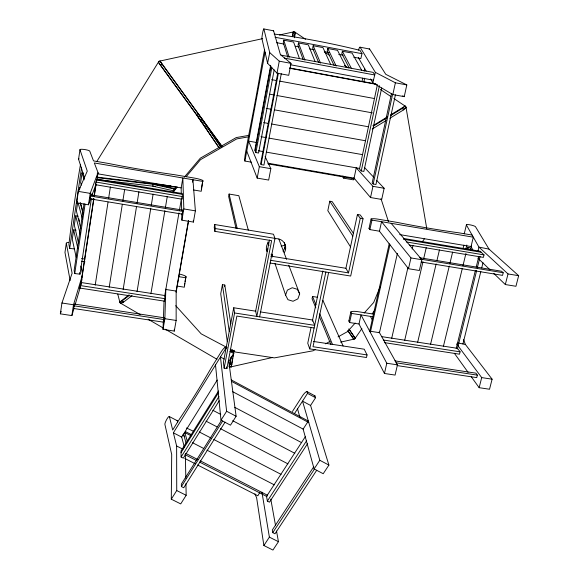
<?xml version="1.0" encoding="UTF-8"?>
<svg xmlns="http://www.w3.org/2000/svg" width="579" height="579" viewBox="0 0 579 579"><rect width="100%" height="100%" fill="white"/><g stroke="black" fill="none" stroke-linecap="round" stroke-linejoin="round"><path stroke-width="0.87" d="M163.314 321.396L163.025 329.379L174.279 331.087L176.146 320.44L176.154 290.68M174.279 331.087L174.286 329.299M185.931 483.624L186.17 495.291L180.72 503.904L171.29 499.185L171.702 454.529L164.899 424.4A4.603 0.876 -62.5 0 1 166.839 419.225A4.603 0.876 -62.5 0 1 169.386 416.598L177.268 420.687L177.724 422.381M163.025 329.379L164.863 318.718L165.826 289.073M164.096 319.557L164.161 317.784L74.532 304.098L73.613 308.484L163.647 322.192L164.096 319.557L74.011 305.813M164.82 298.663L164.928 295.543L81.074 282.509L79.779 288.053L164.393 301.145L164.82 298.663L80.163 285.534M163.647 322.192L164.161 317.784M164.393 301.145L164.479 298.793M163.444 317.842L164.06 300.986M294.769 35.999L295.247 32.337L293.3 31.968L292.829 35.63L294.769 35.999L294.378 37.758M68.488 242.463A4.864 1.245 8.2 0 0 66.303 243.281L64.971 252.415L70.146 280.569M84.621 178.108L78.57 159.261L79.96 149.715A4.972 0.854 9.2 0 1 84.527 149.512A4.972 0.854 9.2 0 1 89.759 151.133L93.523 160.911L108.23 163.416A188.095 28.993 9.9 0 0 174.46 174.692L194.414 178.086A9.669 1.78 10.2 0 1 202.845 180.46L201.239 191.273L193.719 189.999M74.568 248.97L69.683 248.384L81.552 167.62M73.938 308.65L71.876 315.591L60.346 313.84L61.939 303.005L72.107 273.259L66.303 243.281M90.628 198.915L88.486 204.778L76.667 202.831L78.346 191.396L87.27 171.095L79.96 149.715M76.095 230.203L73.649 229.899L72.274 239.236L76.167 257.293M78.179 216.133L75.719 215.815L74.336 225.217L78.534 243.223M77.68 202.498L76.414 211.103L80.734 228.184M79.526 189.963L79.909 187.364M83.68 173.222L82.023 172.991L80.611 182.588L81.371 185.121M84.071 203.67L74.126 270.487L74.742 273.556L80.011 274.156L91.366 198.633M74.742 273.556L85.091 204.148M71.876 315.591L73.497 304.771L82.384 275.293M88.486 204.778L90.194 193.364L98.025 172.593L94.319 162.967L202.968 181.43M90.063 198.865L90.932 194.862L182.732 210.112L182.291 214.143L90.063 198.865L90.932 194.862M74.134 306.754L74.532 304.098M91.902 195.08L92.17 193.299M95.369 184.679L96.845 179.172L182.291 193.538L182.371 196.556L181.922 199.169L95.369 184.679L95.897 183.275M93.733 198.648L80.698 285.013L79.779 288.053M94.138 195.97L95.882 184.397M81.038 283.884L93.899 198.698M94.305 196.035L96.042 184.498M81.147 284.369L81.393 282.718M81.646 281.061L81.892 279.411M96.845 180.402L98.025 172.593M95.209 285.172L108.034 202.129M108.591 198.554L110.379 186.945M109.199 287.343L122.285 204.488M122.849 200.92L124.68 189.34M123.146 289.514L136.485 206.841M137.064 203.28L138.924 191.729M234.242 350.288L231.267 366.905L229.465 366.637L230.905 357.757M231.911 351.54L232.201 349.759M229.465 366.637L231.419 356.237M232.143 351.793L232.432 350.013M231.267 366.905L232.715 357.974M233.004 356.186L233.294 354.406M233.583 352.618L233.873 350.831M137.042 291.671L150.786 208.295M151.228 205.632L153.124 194.103M150.895 293.821L164.892 210.633M165.341 207.977L167.273 196.469M181.278 193.263L181.155 187.886L182.848 178.014L183.825 208.932L181.886 220.179L193.415 222.075L195.384 210.857L192.923 179.722L192.496 182.19M164.689 296.028L178.954 212.934M179.418 210.264L181.401 198.698L181.661 210.307M182.732 210.112L182.291 214.143M188.385 220.896L176.154 291.078L165.811 289.464M176.154 292.221L188.616 220.722M184.455 284.933L184.752 283.232M185.048 281.532L185.953 276.429A9.445 2.577 9.7 0 0 179.418 274.077M201.282 189.369L202.845 180.46M185.953 276.429L184.339 287.206L177.196 286.084M259.616 316.836L274.982 238.367L273.462 234.227L214.729 224.536L214.237 227.279L214.831 231.339L271.623 240.661L256.844 316.409L255.629 311.169L269.474 240.003M214.831 231.339L215.337 228.56L214.729 224.536M248.311 230.08L238.83 195.695L229.096 194.052L228.662 196.44L236.015 228.379M264.509 49.903L261.759 64.783A190.614 14.475 -80.1 0 1 249.469 131.245L245.8 151.068A9.705 0.883 -80.3 0 0 244.591 160.173L244.903 161.049L251.568 162.207M244.903 161.049L265.052 52.248M230.76 323.842L224.804 285.042L222.423 284.665L220.729 293.799L227.294 341.733M224.493 286.699L224.804 285.042M270.683 65.34L254.825 150.127L255.889 152.574L258.552 153.037L274.193 69.849M255.115 150.786L270.863 66.621M255.889 152.574L271.812 67.577M265.117 156.576L270.849 168.677L268.663 180.069L257.185 178.1L259.341 166.687L248.601 141.102L256.96 142.572M277.001 73.157L279.266 61.171L269.727 52.609L263.865 28.95L273.592 30.796L280.41 54.614L291.027 63.364L288.733 75.321L277.001 73.157L267.585 63.249L261.94 38.713A5.066 0.434 -79.8 0 1 262.656 32.8A5.066 0.434 -79.8 0 1 263.865 28.95M277.674 73.511L260.651 163.575L261.093 164.595L263.937 165.087L281.278 73.714M255.875 311.205L233.713 307.767L223.414 362.23L224.131 368.186L226.881 368.599L236.876 316.062L314.129 327.982M261.093 164.595L278.383 73.186M224.131 368.186L234.596 312.971L233.713 307.767M267.585 63.249L269.727 52.609M299.386 58.421L293.604 42.043L283.782 40.19L283.276 42.658L287.828 57.278M353.552 233.569L332.158 201.622L329.777 201.217L327.823 210.662L350.505 246.857M317.618 297.288L312.53 296.484L312.059 298.742L315.823 307.876M362.005 81.581L362.722 78.136M364.162 71.246L364.698 68.662M311.068 327.374L307.753 343.238L309.743 348.898L366.478 357.504L367.057 354.927L364.234 349.209L313.55 341.472M312.356 321.2L322.858 270.958M353.827 178.238L353.487 179.866L343.731 178.18L344.078 176.544M363.916 81.74L364.654 78.208M309.743 348.898L325.861 272.036M328.626 272.477L313.007 346.712L367.057 354.927M315.027 61.345L308.296 44.822L298.503 42.969L297.99 45.43L303.143 59.514M356.251 167.859L354.073 178.151L267.853 163.191M377.428 84.563L359.479 169.025L361.253 170.964L363.858 171.42L381.691 87.957M361.253 170.964L379.419 85.706M270.683 260.318L348.515 272.904L345.909 268.301L357.446 214.476L360.189 214.939L363.047 218.768L350.686 276.038L270.147 263.04M348.515 272.904L360.268 218.297L357.446 214.476M391.476 93.646L372.174 182.906L373.187 184.006L375.952 184.484L395.428 94.811M330.631 64.334L322.93 47.587L313.181 45.741L312.646 48.195L318.674 62.59M373.187 184.006L392.613 94.29M376.748 180.46L384.145 188.269L381.699 199.451L370.531 197.533L372.956 186.337L356.215 167.809M360.124 47.217L369.626 49.027L385.773 74.322L406.813 84.925L404.243 96.657L392.837 94.551L395.385 82.797L375.358 72.368L360.124 47.217A5.008 0.868 -78.7 0 0 358.553 50.12M379.115 332.013L397.455 364.857L395.081 375.076L384.449 373.477L358.994 324.001L349.607 322.539L348.855 320.998L350.831 311.929A9.228 2.533 12.6 0 1 357.858 311.661L373.773 314.158M391.122 223.306L421.859 259.732L419.362 270.494L408.492 268.714L379.448 231.209L369.872 229.602L369.011 228.444L371.081 218.956A9.438 1.78 12.1 0 1 378.159 219.188L397.093 222.387A181.372 28.689 11.9 0 0 458.698 232.794L472.109 235.06M349.607 322.539L351.591 313.427L350.831 311.929M369.872 229.602L371.957 220.078L371.081 218.956M292.33 36.383L293.3 31.968M294.465 35.869L295.247 32.337M358.994 324.001L360.999 314.904L386.794 363.243L384.449 373.477M379.448 231.209L381.547 221.692L410.96 257.937L421.859 259.732M346.155 67.236L337.514 50.337L327.801 48.506L327.251 50.952L334.09 65.47M389.197 243.795L369.677 331.159L379.484 332.679L397.404 253.385M370.343 332.411L389.949 244.765M361.651 70.189L352.046 53.08L342.363 51.256L341.805 53.695L349.123 67.729M391.65 338.556L407.949 267.455M412.176 249.021L412.979 245.51M408.492 268.714L410.96 257.937M404.641 340.561L422.974 261.73M423.792 258.227L426.231 247.718M274.171 34.052A181.118 40.327 12.6 0 1 360.008 50.366L361.991 53.688L360.847 58.551L353.762 57.22M417.589 342.558L436.146 263.901M436.971 260.405L439.447 249.918M430.501 344.556L449.275 266.065M449.897 263.445L452.612 252.104M392.837 94.551L372.833 82.797L375.358 72.368M493.815 273.462L505.322 284.542L515.94 286.279L518.654 275.691L489.009 249.108L475.533 226.773A4.726 0.818 12.8 0 0 470.401 224.913A4.726 0.818 12.8 0 0 466.377 224.956L464.228 233.873A4.719 0.854 12.9 0 1 464.575 233.496M465.769 249.397L466.833 245.018M443.369 346.531L462.317 268.388M462.954 265.754L465.936 253.457M467.108 248.883L467.506 247.255L469.815 247.711L471.038 250.012M473.159 250.512L471.031 246.545L473.311 237.18L371.957 220.078M470.611 249.44L471.465 245.945M477.95 251.17L478.949 247.11L466.377 224.956M456.194 348.515L475.359 270.538M476.22 267.028L478.804 256.519M457.359 348.949L476.655 270.538M477.299 267.925L480.085 256.598M381.416 336.587L457.511 348.341L460.088 351.829L459.509 354.189L384.557 342.659M403.541 238.461L480.1 251.257L484.022 254.905L483.407 257.387L409.469 245.083M462.932 343.962L480.845 271.45M481.714 267.954L483.009 262.714M394.864 360.862L475.895 373.158L477.357 375.127L476.727 377.617L397.136 365.581M419.609 257.713L501.588 271.247L503.209 272.752L502.55 275.372L421.078 261.969M463.533 339.41L465.386 344.454L492.107 379.18L489.53 389.24L479.144 387.684L481.699 377.602L456.628 343.919M505.322 284.542L508.015 273.939L478.949 247.11L489.009 249.108M75.227 304.315L80.112 287.835M60.346 313.84L61.2 311.292M285.592 295.095L287.365 290.137L292.243 287.734L297.345 289.305L299.676 293.915L297.888 298.858L293.025 301.254L287.937 299.698L285.592 295.095L274.982 263.452M172.745 192.756L173.953 189.405L176.248 186.684M173.324 192.829L173.939 191.135L177.406 187.031M91.858 195.564L95.839 184.679M380.157 286.923L373.687 302.484L364.148 313.087M76.667 202.831L77.362 201.195M191.186 435.835L184.824 432.549L183.688 434.518L186.083 443.167M259.884 492.295L257.858 495.776L197.634 465.009M96.794 161.534L158.964 61.265L262.678 38.634M171.29 499.185L176.733 490.543L176.631 445.982L173.382 432.817L225.397 349.043L225.18 347.386L226.693 348.196M184.368 447.082L181.683 437.094L217.226 380.063M230.471 350.244L233.496 351.873L233.742 353.552L228.792 361.499L236.123 416.258L230.485 425.167L220.997 420.202L215.518 364.951M218.529 390.977L181.032 450.976L181.097 457.026L183.29 458.148L219.246 400.755M181.053 452.612L218.565 392.605M181.097 457.026L218.956 396.528M220.997 420.202L226.628 411.256L220.447 357.011L224.239 359.052M221.554 420.238L181.365 484.08L181.393 486.577L183.724 487.75L225.079 422.156M181.393 486.577L222.734 420.926M292.424 411.474L302.267 396.181A9.069 2.663 -62.3 0 1 306.957 391.57L314.969 395.898L315.562 397.737L310.568 405.459L328.908 465.082L323.22 473.723L314.115 468.954L303.07 428.894M294.617 413.413L307.514 393.387L306.957 391.57M307.869 421.794L303.135 429.104L232.44 391.549M305.321 436.682L266.543 496.369L267.353 501.088L269.467 502.174L307.666 443.507M267.353 501.088L306.523 440.88M313.811 466.681L272.304 529.988L272.76 532.651L274.996 533.78L316.749 470.213M276.523 531.044L278.441 541.691L272.933 550.05L263.879 545.519L269.38 537.138L261.94 492.15M314.115 468.954L319.803 460.291L302.527 401.138L310.568 405.459M272.76 532.651L314.506 469.033M361.904 328.611L354.71 338.954L340.59 342.138M372.188 313.84L374.758 310.149M422.561 241.465L424.617 238.512M184.274 177.181L200.334 158.161L236.239 137.578L249.542 135.247M186.076 176.769L200.522 159.659L236.717 138.917L248.956 136.767M355.202 323.031L347.451 331.644L338.071 336.869M389.862 118.254L403.635 109.844L406.118 107.643L405.097 106.051L390.514 114.968M390.362 115.735L402.608 108.251L405.097 106.051M132.055 295.601L123.53 302.151L120.895 303.468L119.773 302.014L129.103 294.856M119.773 302.014L122.401 300.689L128.799 295.775M120.895 303.468L123.052 301.818M202.816 123.465L160.448 65.326L158.393 62.214L160.021 61.063L222.083 146.407M160.448 65.326L162.077 64.175L160.021 61.063M352.307 337.347L353.834 336.334L355.311 338.245L353.791 339.258L347.755 330.681M372.862 125.766L387.445 116.842M373.527 126.027L386.54 118.073M403.035 109.525L406.118 107.643M372.261 128.994L386.034 120.584M315.403 349.484L313.058 350.794L274.345 357.88L235.602 352.075L230.131 349.173M325.564 343.832L330.254 341.219M272.644 357.467L230.29 367.028L228.719 366.116M266.246 249.448L268.005 249.057M281.199 246.111L285.599 245.127M279.382 34.986L294.32 31.729L305.553 39.263M96.765 177.08L170.993 185.917M175.741 186.995L96.534 177.587M97.149 179.584L155.23 186.445M171.854 188.407L175.43 188.834M230.124 364.242L231.94 364.509M395.92 362.78L477.357 375.127M386.794 363.243L397.455 364.857M481.699 377.602L492.107 379.18M61.939 303.005L73.497 304.771M164.863 318.718L176.146 320.44M234.596 312.971L314.679 325.355L312.609 320.013L260.304 311.893M383.32 339.996L460.088 351.829M351.591 313.427L373.035 316.793M81.53 258.538L84.918 259.074M81.415 261.288L84.99 261.853M178.614 276.639L185.997 277.811M271.023 256.15L345.909 268.301M420.803 259.168L503.209 272.752M508.015 273.939L518.654 275.691M215.337 228.56L274.982 238.367M403.433 239.265L481.156 252.241M406.48 241.979L484.022 254.905M78.346 191.396L90.194 193.364M183.825 208.932L195.384 210.857M90.483 196.049L182.769 211.364M97.236 173.722L181.155 187.886M360.268 218.297L363.047 218.768M96.555 179.946L182.313 194.349M95.767 182.03L182.371 196.556M399.698 234.596L471.031 246.545M268.12 163.886L354.717 178.904M259.341 166.687L270.849 168.677M372.956 186.337L384.145 188.269M258.335 150.735L262.721 151.503M266.282 152.125L359.675 168.453M261.013 136.716L266.354 137.657M269.032 138.135L362.548 154.644M263.64 122.589L268.07 123.378M271.609 124.015L365.508 140.762M266.311 108.374L271.638 109.337M274.301 109.815L368.483 126.779M269.85 94.218L274.272 95.021M276.921 95.506L372.369 112.876M271.674 79.649L276.103 80.467M279.65 81.118L374.497 98.553M290.282 64.718L373.462 80.199M289.514 67.953L375.749 83.962M289.782 68.293L376.509 84.389M280.945 55.135L373.173 72.382L374.729 74.988L284.296 58.103M279.266 61.171L291.027 63.364M395.385 82.797L406.813 84.925M275.076 37.259L361.991 53.688M276.733 42.701L283.811 44.033M295.326 46.204L298.865 46.87M309.49 48.875L313.919 49.707M324.544 51.712L328.973 52.544M338.715 54.383L343.137 55.215M458.018 342.978L465.386 344.454M158.776 184.976L175.524 188.732M174.199 189.029L153.102 184.303L152.798 186.156L173.888 190.882M176.733 490.543L186.17 495.291M269.38 537.138L278.441 541.691M176.631 445.982L182.906 449.203M185.837 453.437L197.852 459.588M200.254 460.819L267.534 495.277M185.07 454.667L196.317 460.428M199.531 462.071L267.035 496.616M184.788 458.445L195.224 463.779M185.367 431.55L191.736 434.836M182.298 435.082L184.687 436.313M173.382 432.817L181.683 437.094M192.546 442.725L203.772 448.508M206.978 450.158L274.308 484.855M199.285 431.963L211.321 438.202M213.723 439.454L281.104 474.382M206.015 421.136L217.147 426.94M220.331 428.605L287.951 463.873M212.811 410.272L220.773 414.448M232.715 420.716L294.812 453.306M226.628 411.256L236.123 416.258M319.803 460.291L328.908 465.082M226.997 347.516L201.181 333.844L175.741 305.698M234.784 407.355L301.71 442.696M231.26 379.918L308.346 421.063M231.448 381.329L308.795 422.59M229.95 351.504L233.742 353.552M307.514 393.387L315.562 397.737M402.687 95.774L404.243 96.657M140.364 314.708L120.034 302.875L117.761 294.125M148.181 319.253L163.821 328.358M165.384 329.263L216.995 359.291M324.269 51.82L329.509 55.338M344.491 65.384L348.232 67.895M380.425 89.499L390.912 96.534M393.901 98.539L405.886 106.579L426.781 228.727M477.834 258.082L489.979 269.771M364.415 167.432L373.665 177.203M353.841 177.876L370.531 197.533M343.731 178.18L342.978 177.232A9.59 1.759 -79.8 0 1 342.949 176.059M122.401 300.689L123.53 302.151M162.077 64.175L221.837 146.342M158.393 62.214L199.285 118.333M200.348 119.795L202.997 123.436M204.401 125.643L207.05 129.269M454.334 353.248L468.056 372.297M471.226 376.69L479.144 387.684M349.202 329.299L355.311 338.245M348.775 328.923L353.834 336.334M348.189 331.058L353.791 339.258M221.026 147.03L201.753 118.724L200.168 119.831L218.927 147.384M220.758 146.943L198.452 114.193L196.867 115.301L219.166 148.05M329.777 201.217L352.814 236.087M402.608 108.251L403.635 109.844M358.307 57.545L366.131 71.145M370.603 78.91L372.833 82.797M370.379 316.373L372.565 320.288M342.363 51.256L351.352 68.264M467.506 247.255L468.751 249.65M327.801 48.506L336.196 66.1M322.93 300.4L343.094 345.981M313.181 45.741L320.578 63.147M254.926 493.8L256.642 497.868L263.879 545.519M312.53 296.484L315.968 304.735M319.738 313.818L332.44 344.36M319.239 316.185L330.862 344.425M284.709 247.465L285.541 249.6M246.748 151.097L257.185 178.1M278.868 239.105L286.554 259.341M288.791 265.247L299.676 293.915M298.503 42.969L304.916 60.216M267.816 242.065L268.967 245.489M271.833 254.036L272.687 256.606M381.025 198.785L388.466 221.619M82.023 172.991L84.194 179.83M283.782 40.19L289.182 57.241M184.824 432.549L187.256 441.147M297.548 408.861L299.951 417.568M80.51 202.831L82.421 209.75M80.141 202.838L83.173 213.89M78.266 203.367L82.421 218.927M92.987 198.72L93.443 200.472M78.838 218.739L79.504 221.337M169.386 416.598L172.694 430.009L179.541 418.964A177.536 31.215 -61.5 0 0 211.125 368.056L220.874 352.336A9.235 1.925 -61.7 0 1 225.18 347.386M75.719 215.815L80.206 234.039M229.096 194.052L237.122 228.235M73.649 229.899L77.803 248.174M80.763 266.05L82.457 273.614M79.678 272.615L80.011 274.156M69.683 248.384L68.894 244.454A177.377 18.651 -83 0 1 80.51 164.371M270.777 499.091L275.568 525.718M222.423 284.665L229.248 331.362M226.664 366.891L226.881 368.599M193.299 220.317L193.415 222.075M181.886 197.685L181.922 199.169M181.748 213.897L181.886 220.179M185.338 454.001L185.823 478.232M274.475 238.772A9.727 9.373 -19.7 0 1 284.332 252.69M272.608 256.917A9.727 9.373 -19.7 0 1 271.059 256.222M266.883 251.344A9.727 9.373 -19.7 0 1 268.692 242.044M284.361 242.652A9.655 9.307 -19.8 0 1 283.044 251.228M272.673 254.955A9.655 9.307 -19.8 0 1 271.088 254.413M267.324 251.344A9.655 9.307 -19.8 0 1 266.492 249.925M186.424 427.975A164.559 40.117 31.1 0 1 193.48 431.275M232.961 352.141A9.221 2.005 -61.8 0 1 233.496 351.873M176.798 420.571A4.596 0.912 -62.6 0 1 177.268 420.687M314.332 396.101A9.054 2.729 -62.3 0 1 314.969 395.898M463.012 248.514A168.503 31.092 -78.8 0 1 463.967 245.083M348.855 320.998A9.206 2.606 12.6 0 1 349.513 320.701M369.011 228.444A9.416 1.86 12.1 0 1 369.663 228.264M369.127 49.121A5.001 0.905 -78.6 0 1 369.626 49.027M273.317 30.94A5.066 0.478 -79.7 0 1 273.592 30.796M78.57 159.261A4.965 0.897 9.1 0 1 79.07 158.878"/></g></svg>
